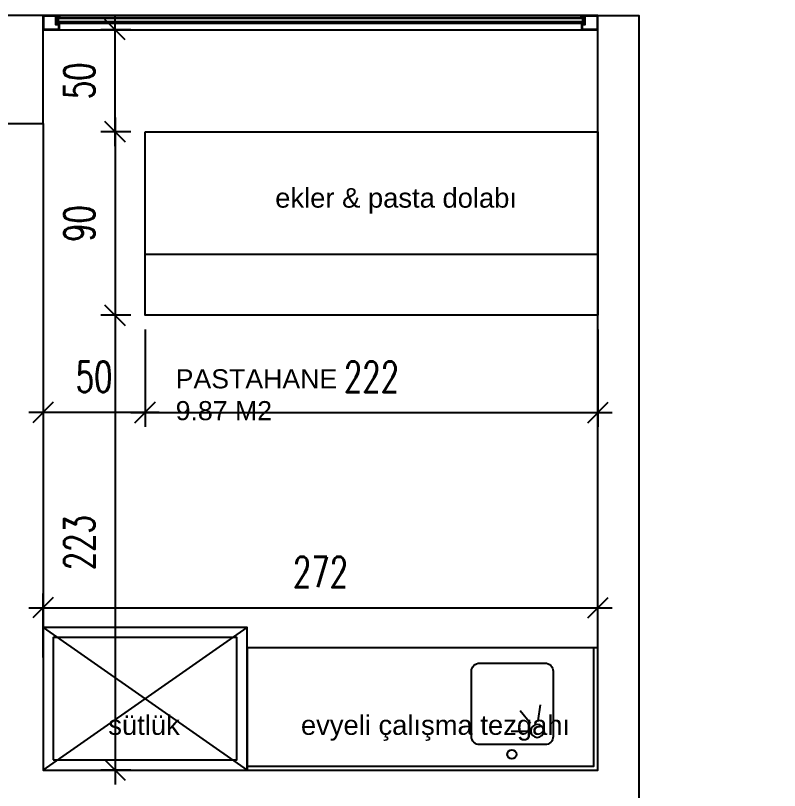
# Model space of a CAD drawing. Header units: centimetres. Extents: x 129282 to 136766, y 26190 to 28185.
# Drawn here: x 136331.1 to 136705.6, y 27802.2 to 28182.2 of the extents above; entities that cross this region are included whole.
import ezdxf

# ---------------------------------------------------------------- set-up
doc = ezdxf.new("R2010")
doc.units = ezdxf.units.CM
doc.header["$LTSCALE"] = 10
doc.header["$MEASUREMENT"] = 0
doc.header["$PDMODE"] = 3
doc.header["$PDSIZE"] = 20
for name, color, linetype in [('141125_RT1$0$xref_4_vitrin_kaplama$0$2DCAM', 4, 'Continuous'), ('141125_RT1$0$xref_4_vitrin_kaplama$0$2DKONST2', 253, 'Continuous'), ('Kıtc-002 Çizgi', 7, 'Continuous'), ('Kıtc-006 Yazı 001', 1, 'Continuous'), ('LP-DIMENSION_INT_100', 51, 'Continuous'), ('S2000-002 Çizgi', 7, 'Continuous'), ('SD-YAZI', 233, 'Continuous')]:
    doc.layers.add(name, color=color, linetype=linetype)
doc.styles.add('GP_A_104_0.00_REV09$0$TRdimension', font='simplex.shx', dxfattribs={"width": 0.7})
doc.styles.get("Standard").update_dxf_attribs({"font": 'arial.ttf'})
doc.dimstyles.new('GP_A_104_0.00_REV09$0$tr-100', dxfattribs={"dimscale": 100, "dimtxt": 0.15, "dimasz": 0.1, "dimexe": 0.07, "dimexo": 0.07, "dimgap": 0.1, "dimtad": 1, "dimdec": 0, "dimrnd": 0.5, "dimzin": 0, "dimdsep": 46, "dimtxsty": 'GP_A_104_0.00_REV09$0$TRdimension', "dimblk": 'GP_A_104_0.00_REV09$0$_Oblique', "dimcen": 0.2, "dimdle": 0.07, "dimadec": 0, "dimazin": 0, "dimtfac": 1, "dimtdec": 0, "dimtmove": 2, "dimatfit": 3, "dimldrblk": 'GP_A_104_0.00_REV09$0$_Oblique', "dimfxl": 1, "dimtolj": 1, "dimtzin": 0, "dimarcsym": 0})

# ---------------------------------------------------------------- blocks, each defined once
blk = doc.blocks.new('kj')
at = {"layer": '141125_RT1$0$xref_4_vitrin_kaplama$0$2DCAM'}
for p, q in [((131009.07, 28182.2), (130753.67, 28182.2)), ((130753.37, 28175.2), (131009.37, 28175.2))]:
    blk.add_line(p, q, dxfattribs=at)
for points in [[(130751.97, 28181.3), (131010.77, 28181.3), (131010.77, 28180.7), (130751.97, 28180.7)], [(130751.97, 28179.1), (130752.97, 28179.1), (130752.97, 28180.7), (130751.97, 28180.7)], [(131010.77, 28179.1), (130751.97, 28179.1)], [(130751.97, 28178.5), (131010.77, 28178.5)], [(131010.77, 28180.7), (131009.77, 28180.7), (131009.77, 28179.1), (131010.77, 28179.1)]]:
    blk.add_lwpolyline(points, dxfattribs=at)
at = {"layer": '141125_RT1$0$xref_4_vitrin_kaplama$0$2DKONST2'}
for points in [[(130746.37, 28182.2), (130745.37, 28182.2), (130745.37, 28175.7), (130745.37, 28175.7), (130745.37, 28175.2), (130753.37, 28175.2), (130753.37, 28177.9), (130751.97, 28177.9), (130751.97, 28181.7), (130753.67, 28181.7), (130753.67, 28182.2), (130746.37, 28182.2)], [(130746.62, 28181.95), (130745.62, 28181.95), (130745.62, 28175.45), (130753.12, 28175.45), (130753.12, 28177.65), (130751.72, 28177.65), (130751.72, 28181.95), (130746.62, 28181.95)], [(131010.77, 28181.7), (131010.77, 28177.9), (131009.37, 28177.9), (131009.37, 28175.2), (131016.37, 28175.2), (131016.37, 28175.2), (131017.37, 28175.2), (131017.37, 28181.7), (131017.37, 28181.7), (131017.37, 28182.2), (131009.07, 28182.2), (131009.07, 28181.7)], [(131011.02, 28181.95), (131011.02, 28177.65), (131009.62, 28177.65), (131009.62, 28175.45), (131016.12, 28175.45), (131016.12, 28175.45), (131017.12, 28175.45), (131017.12, 28181.95)]]:
    blk.add_lwpolyline(points, close=True, dxfattribs=at)
at = {"layer": 'LP-DIMENSION_INT_100', "color": 2}
for points in [[(131017.37, 27812.2), (131017.37, 28182.2), (131037.37, 28182.2), (131037.37, 27766.2), (131106.37, 27766.2), (131106.37, 27391.2), (131059.37, 27391.2), (131059.37, 27275.2), (131089.37, 27275.2), (131089.37, 27040.2), (131014.37, 27040.2), (131014.37, 26954.2), (130705.37, 26954.2), (130673.37, 26954.2), (130673.37, 26460.2), (130786.37, 26460.2), (130786.37, 26190.2), (130177.37, 26190.2), (130177.37, 26268.2), (130197.37, 26268.2)], [(130745.37, 28129.2), (130745.37, 27812.2), (131017.37, 27812.2)]]:
    blk.add_lwpolyline(points, dxfattribs=at)
blk.add_lwpolyline([(130632.37, 28129.2), (130745.37, 28129.2), (130745.37, 28182.2), (130632.37, 28182.2)], close=True, dxfattribs=at)
at = {"layer": 'SD-YAZI', "color": 2, "insert": (130810.39, 27983.64), "char_height": 9.36, "attachment_point": 7}
blk.add_mtext_dynamic_manual_height_columns('\\pt37.44;PASTAHANE \\P9.87 M2', width=1669.2448, gutter_width=60, heights=[0], dxfattribs=at)
blk = doc.blocks.new('GP_A_104_0.00_REV09$0$_Oblique')
at = {"color": 0, "linetype": 'ByBlock', "lineweight": -2}
blk.add_line((-0.5, -0.5), (0.5, 0.5), dxfattribs=at)
blk = doc.blocks.new('*D40')
at = {"color": 0, "lineweight": -2, "transparency": 16777216}
for p, q in [((136379.9, 28118.2), (136379.9, 28182.2)), ((136387.62, 28175.2), (136372.9, 28175.2)), ((136387.62, 28125.2), (136372.9, 28125.2))]:
    blk.add_line(p, q, dxfattribs=at)
at = {"layer": 'Defpoints', "color": 0, "transparency": 16777216}
for p in [(136379.9, 28175.2), (136394.62, 28175.2), (136394.62, 28125.2)]:
    blk.add_point(p, dxfattribs=at)
at = {"color": 0, "lineweight": -2, "transparency": 16777216, "xscale": 10, "yscale": 10, "zscale": 10}
for p, rotation in [((136379.9, 28175.2), 90), ((136379.9, 28125.2), 270)]:
    blk.add_blockref('GP_A_104_0.00_REV09$0$_Oblique', p, dxfattribs=dict(at, rotation=rotation))
at = {"color": 0, "transparency": 16777216, "insert": (136362.4, 28150.2), "char_height": 15, "attachment_point": 5, "rotation": 90, "style": 'GP_A_104_0.00_REV09$0$TRdimension'}
blk.add_mtext('\\A1;50', dxfattribs=at)
blk = doc.blocks.new('*D41')
at = {"color": 0, "lineweight": -2, "transparency": 16777216}
for p, q in [((136379.9, 28132.2), (136379.9, 28028.2)), ((136387.62, 28125.2), (136372.9, 28125.2)), ((136387.62, 28035.2), (136372.9, 28035.2))]:
    blk.add_line(p, q, dxfattribs=at)
at = {"layer": 'Defpoints', "color": 0, "transparency": 16777216}
for p in [(136394.62, 28125.2), (136379.9, 28035.2), (136394.62, 28035.2)]:
    blk.add_point(p, dxfattribs=at)
at = {"color": 0, "lineweight": -2, "transparency": 16777216, "xscale": 10, "yscale": 10, "zscale": 10}
for p, rotation in [((136379.9, 28125.2), 90), ((136379.9, 28035.2), 270)]:
    blk.add_blockref('GP_A_104_0.00_REV09$0$_Oblique', p, dxfattribs=dict(at, rotation=rotation))
at = {"color": 0, "transparency": 16777216, "insert": (136362.4, 28080.2), "char_height": 15, "attachment_point": 5, "rotation": 90, "style": 'GP_A_104_0.00_REV09$0$TRdimension'}
blk.add_mtext('\\A1;90', dxfattribs=at)
blk = doc.blocks.new('*D42')
at = {"color": 0, "lineweight": -2, "transparency": 16777216}
for p, q in [((136379.9, 28042.2), (136379.9, 27805.2)), ((136387.62, 28035.2), (136372.9, 28035.2)), ((136387.62, 27812.2), (136372.9, 27812.2))]:
    blk.add_line(p, q, dxfattribs=at)
at = {"layer": 'Defpoints', "color": 0, "transparency": 16777216}
for p in [(136394.62, 28035.2), (136379.9, 27812.2), (136394.62, 27812.2)]:
    blk.add_point(p, dxfattribs=at)
at = {"color": 0, "lineweight": -2, "transparency": 16777216, "xscale": 10, "yscale": 10, "zscale": 10}
for p, rotation in [((136379.9, 28035.2), 90), ((136379.9, 27812.2), 270)]:
    blk.add_blockref('GP_A_104_0.00_REV09$0$_Oblique', p, dxfattribs=dict(at, rotation=rotation))
at = {"color": 0, "transparency": 16777216, "insert": (136362.4, 27923.7), "char_height": 15, "attachment_point": 5, "rotation": 90, "style": 'GP_A_104_0.00_REV09$0$TRdimension'}
blk.add_mtext('\\A1;223', dxfattribs=at)
blk = doc.blocks.new('*D43')
at = {"color": 0, "lineweight": -2, "transparency": 16777216}
for p, q in [((136344.62, 28028.2), (136344.62, 27980.55)), ((136394.62, 28028.2), (136394.62, 27980.55)), ((136401.62, 27987.55), (136337.62, 27987.55))]:
    blk.add_line(p, q, dxfattribs=at)
at = {"layer": 'Defpoints', "color": 0, "transparency": 16777216}
for p in [(136344.62, 28035.2), (136394.62, 28035.2), (136344.62, 27987.55)]:
    blk.add_point(p, dxfattribs=at)
at = {"color": 0, "lineweight": -2, "transparency": 16777216, "xscale": 10, "yscale": 10, "zscale": 10, "rotation": 180}
blk.add_blockref('GP_A_104_0.00_REV09$0$_Oblique', (136344.62, 27987.55), dxfattribs=at)
at = {"color": 0, "lineweight": -2, "transparency": 16777216, "xscale": 10, "yscale": 10, "zscale": 10}
blk.add_blockref('GP_A_104_0.00_REV09$0$_Oblique', (136394.62, 27987.55), dxfattribs=at)
at = {"color": 0, "transparency": 16777216, "insert": (136369.62, 28005.05), "char_height": 15, "attachment_point": 5, "style": 'GP_A_104_0.00_REV09$0$TRdimension'}
blk.add_mtext('\\A1;50', dxfattribs=at)
blk = doc.blocks.new('*D44')
at = {"color": 0, "lineweight": -2, "transparency": 16777216}
for p, q in [((136394.62, 28028.2), (136394.62, 27980.55)), ((136616.62, 28028.2), (136616.62, 27980.55)), ((136387.62, 27987.55), (136623.62, 27987.55))]:
    blk.add_line(p, q, dxfattribs=at)
at = {"layer": 'Defpoints', "color": 0, "transparency": 16777216}
for p in [(136394.62, 28035.2), (136616.62, 28035.2), (136616.62, 27987.55)]:
    blk.add_point(p, dxfattribs=at)
at = {"color": 0, "lineweight": -2, "transparency": 16777216, "xscale": 10, "yscale": 10, "zscale": 10, "rotation": 180}
blk.add_blockref('GP_A_104_0.00_REV09$0$_Oblique', (136394.62, 27987.55), dxfattribs=at)
at = {"color": 0, "lineweight": -2, "transparency": 16777216, "xscale": 10, "yscale": 10, "zscale": 10}
blk.add_blockref('GP_A_104_0.00_REV09$0$_Oblique', (136616.62, 27987.55), dxfattribs=at)
at = {"color": 0, "transparency": 16777216, "insert": (136505.62, 28005.05), "char_height": 15, "attachment_point": 5, "style": 'GP_A_104_0.00_REV09$0$TRdimension'}
blk.add_mtext('\\A1;222', dxfattribs=at)
blk = doc.blocks.new('*D39')
at = {"color": 0, "lineweight": -2, "transparency": 16777216}
for p, q in [((136344.62, 27867.45), (136344.62, 27898.83)), ((136616.62, 27867.45), (136616.62, 27898.83)), ((136337.62, 27891.83), (136623.62, 27891.83))]:
    blk.add_line(p, q, dxfattribs=at)
at = {"layer": 'Defpoints', "color": 0, "transparency": 16777216}
for p in [(136616.62, 27891.83), (136344.62, 27860.45), (136616.62, 27860.45)]:
    blk.add_point(p, dxfattribs=at)
at = {"color": 0, "lineweight": -2, "transparency": 16777216, "xscale": 10, "yscale": 10, "zscale": 10, "rotation": 180}
blk.add_blockref('GP_A_104_0.00_REV09$0$_Oblique', (136344.62, 27891.83), dxfattribs=at)
at = {"color": 0, "lineweight": -2, "transparency": 16777216, "xscale": 10, "yscale": 10, "zscale": 10}
blk.add_blockref('GP_A_104_0.00_REV09$0$_Oblique', (136616.62, 27891.83), dxfattribs=at)
at = {"color": 0, "transparency": 16777216, "insert": (136480.62, 27909.33), "char_height": 15, "attachment_point": 5, "style": 'GP_A_104_0.00_REV09$0$TRdimension'}
blk.add_mtext('\\A1;272', dxfattribs=at)
blk = doc.blocks.new('A$C72A034B9')
at = {"layer": 'Kıtc-002 Çizgi'}
for p, q in [((11.66, 32.76, 0), (19.47, 33.87, 0)), ((6.52, 27.29, 0), (6.52, 19.4, 0)), ((10.43, 28.95, 0), (16.53, 23.94, 0))]:
    blk.add_line(p, q, dxfattribs=at)
at = {"layer": 'Kıtc-002 Çizgi', "elevation": 0}
blk.add_lwpolyline([(4, 0), (36, 0, 0.414214), (40, 4), (40, 36, 0.414214), (36, 40), (4, 40, 0.414214), (0, 36), (0, 4, 0.414214)], format="xyb", close=True, dxfattribs=at)
at = {"layer": 'Kıtc-002 Çizgi'}
blk.add_circle((6.71, 32.26, 0), 3.19, dxfattribs=at)

msp = doc.modelspace()

# ---------------------------------------------------------------- linework, layer by layer
for p, q in [((136394.62, 28065.2), (136616.62, 28065.2)), ((136344.62, 27812.2), (136444.62, 27882.2)), ((136344.62, 27882.2), (136444.62, 27812.2))]:
    msp.add_line(p, q)
for points in [[(136394.62, 28125.2), (136616.62, 28125.2), (136616.62, 28035.2), (136394.62, 28035.2)], [(136344.62, 27812.2), (136444.62, 27812.2), (136444.62, 27882.2), (136344.62, 27882.2)], [(136349.62, 27817.2), (136439.62, 27817.2), (136439.62, 27877.2), (136349.62, 27877.2)], [(136444.62, 27812.2), (136616.62, 27812.2), (136616.62, 27872.2), (136444.62, 27872.2)]]:
    msp.add_lwpolyline(points, close=True)
msp.add_lwpolyline([(136444.62, 27814.2), (136614.62, 27814.2), (136614.62, 27872.2)])
msp.add_circle((136574.44, 27819.9, 0), 2.24)

# ---------------------------------------------------------------- block references
at = {"layer": 'LP-DIMENSION_INT_100', "color": 2}
msp.add_blockref('kj', (5599.25, 0), dxfattribs=at)
at = {"layer": 'S2000-002 Çizgi', "xscale": -1, "rotation": 270}
msp.add_blockref('A$C72A034B9', (136554.63, 27824.69, 0), dxfattribs=at)

# ---------------------------------------------------------------- texts
at = {"layer": 'Kıtc-006 Yazı 001'}
for s, p in [('ekler & pasta dolabı', (136458.43, 28087.98)), ('sütlük', (136376.6, 27829.49)), ('evyeli çalışma tezgahı', (136471.05, 27829.49))]:
    msp.add_text(s, height=9.6, dxfattribs=at).set_placement(p)

# ---------------------------------------------------------------- dimensions: what is measured, and where the dimension line sits
for base, p1, p2, picture, middle in [((136379.9, 28175.2), (136394.62, 28125.2), (136394.62, 28175.2), '*D40', (136362.4, 28150.2)), ((136379.9, 28035.2), (136394.62, 28125.2), (136394.62, 28035.2), '*D41', (136362.4, 28080.2)), ((136379.9, 27812.2), (136394.62, 28035.2), (136394.62, 27812.2), '*D42', (136362.4, 27923.7))]:
    dim = msp.add_linear_dim(base=base, p1=p1, p2=p2, angle=90, dimstyle='GP_A_104_0.00_REV09$0$tr-100', override={"dimfxl": 100, "dimfxlon": 1})
    dim.commit()
    dim.dimension.update_dxf_attribs({"geometry": picture, "text_midpoint": middle})
for base, p1, p2, picture, middle in [((136344.62, 27987.55), (136394.62, 28035.2), (136344.62, 28035.2), '*D43', (136369.62, 28005.05)), ((136616.62, 27987.55), (136394.62, 28035.2), (136616.62, 28035.2), '*D44', (136505.62, 28005.05)), ((136616.62, 27891.83), (136344.62, 27860.45), (136616.62, 27860.45), '*D39', (136480.62, 27909.33))]:
    dim = msp.add_linear_dim(base=base, p1=p1, p2=p2, dimstyle='GP_A_104_0.00_REV09$0$tr-100', override={"dimfxl": 100, "dimfxlon": 1})
    dim.commit()
    dim.dimension.update_dxf_attribs({"geometry": picture, "text_midpoint": middle})

doc.saveas('drawing.dxf')
